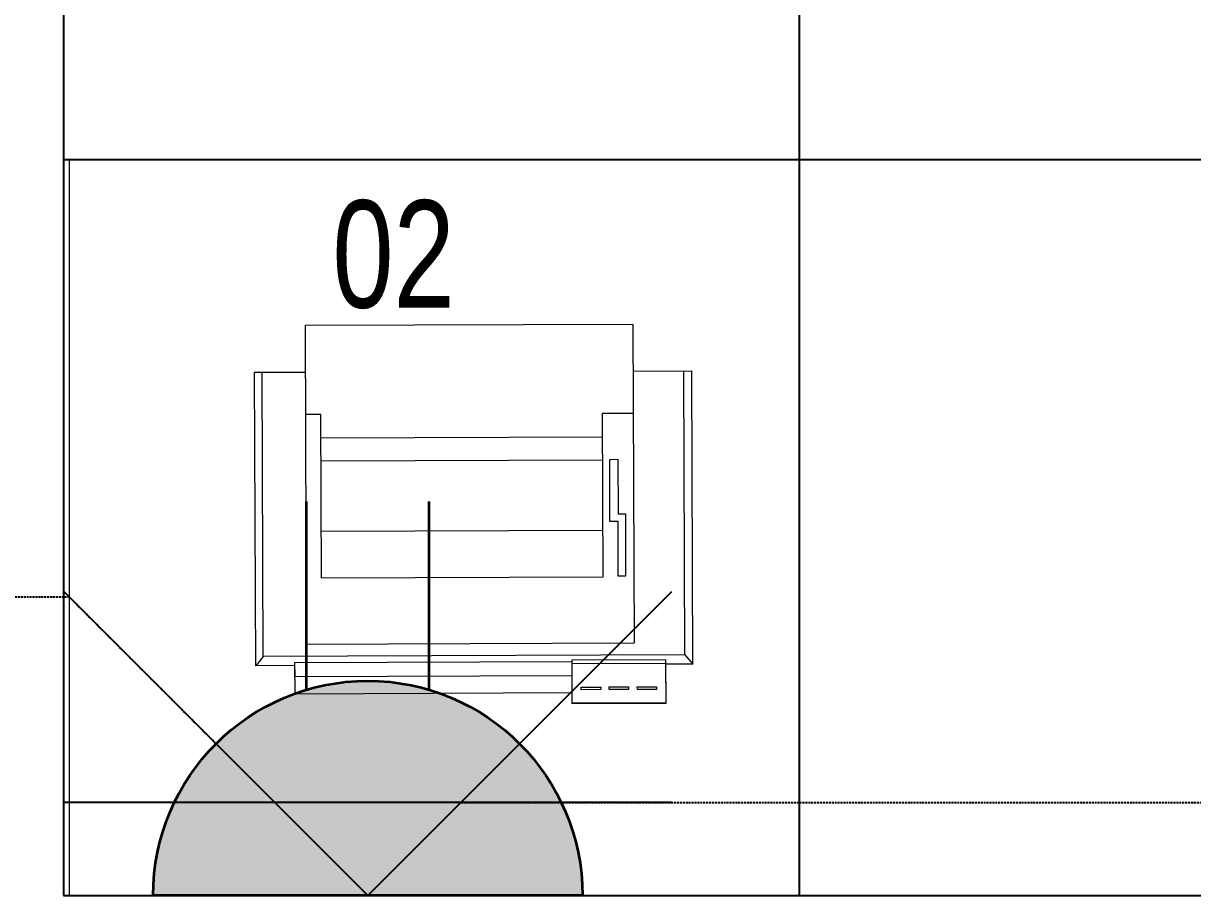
# Model space of a CAD drawing. Extents: x -178977 to 231842, y -29287 to 19916.
# Drawn here: x 39443 to 40397, y 2360 to 3071 of the extents above; entities that cross this region are included whole.
import ezdxf
from ezdxf.enums import TextEntityAlignment as Align

# ---------------------------------------------------------------- set-up
doc = ezdxf.new("R2010")
doc.units = 0
doc.header["$LTSCALE"] = 0.25
doc.linetypes.add('DASHDOT', pattern=[25.4, 12.7, -6.35, 0, -6.35])
doc.linetypes.add('HIDDEN', pattern=[9.525, 6.35, -3.175])
for name, color, linetype, lineweight in [('01-First Floor-FUR$0$72_EGR_EQP_TAG', 142, 'Continuous', 5), ('01-First Floor-FUR$0$LOADING', 253, 'Continuous', 5), ('01-First Floor-FUR$0$Walls', 251, 'Continuous', 5), ('E-LITE-CLNG-CNDT', 6, 'DASHDOT', 35), ('E-LITE-EXIT-NUMB', 6, 'Continuous', 25), ('E-POWR-FLOR-CNDT', 6, 'HIDDEN', 25), ('E-POWR-WALL @ 100', 4, 'Continuous', 35)]:
    doc.layers.add(name, color=color, linetype=linetype, lineweight=lineweight)
doc.layers.add('01-First Floor-FUR$0$FALSE CEILING', color=251, linetype='Continuous')
doc.styles.add('01-First Floor-FUR$0$X3G_ENTITY_257CFD', font='swisscl.ttf', dxfattribs={"height": 200})
doc.styles.add('DC_SIMPLEX', font='SIMPLEX.shx', dxfattribs={"width": 0.7})

# ---------------------------------------------------------------- blocks, each defined once
blk = doc.blocks.new('01-First Floor-FUR$0$GF21046B-P')
at = {"color": 0}
blk.add_lwpolyline([(0, 0), (1, 0), (1, 0.6), (0, 0.6)], close=True, dxfattribs=at)
blk = doc.blocks.new('01-First Floor-FUR$0$ITPPLT2C-P')
at = {"color": 0}
for p, q in [((0.02286, 0.03177), (0.26184, 0.03177)), ((0.03041, 0.02557), (0.02286, 0.03177)), ((0.02286, 0), (0.02286, 0.03177)), ((0.26184, -0.00959), (0.26184, 0.03177)), ((0.03041, -0.31823), (0.03041, 0.02557)), ((0.03041, 0.02557), (0.26184, 0.02557)), ((0, 0), (0, -0.22622)), ((0.02518, 0), (0, 0)), ((0.01395, 0), (0.01395, -0.22622)), ((0.02518, 0), (0.01395, 0)), ((0.02518, -0.22622), (0.02518, 0)), ((0.0401, -0.27688), (0.0401, -0.00959)), ((0.3, -0.00959), (0.0401, -0.00959)), ((0.22741, -0.02218), (0.22741, -0.00959)), ((0.3, -0.27688), (0.3, -0.00959)), ((0.09395, -0.2515), (0.09395, -0.02218)), ((0.09395, -0.02218), (0.22741, -0.02218)), ((0.13211, -0.2515), (0.13211, -0.02218)), ((0.18945, -0.2515), (0.18945, -0.02218)), ((0.20824, -0.2515), (0.20824, -0.02218)), ((-0.0091, -0.22622), (0.02673, -0.22622)), ((-0.0091, -0.30235), (-0.0091, -0.22622)), ((-0.00872, -0.22622), (0.02363, -0.22622)), ((-0.00872, -0.30235), (-0.00872, -0.22622)), ((0, -0.22622), (0.02518, -0.22622)), ((0.01395, -0.22622), (0.02518, -0.22622)), ((0.02363, -0.22622), (0.02363, -0.30235)), ((0.02673, -0.22622), (0.02673, -0.30235)), ((0.00232, -0.24947), (0.00232, -0.23339)), ((0.00232, -0.23339), (0.00446, -0.23339)), ((0.00446, -0.23339), (0.00446, -0.24947)), ((0.00446, -0.24947), (0.00232, -0.24947)), ((0.00232, -0.27213), (0.00232, -0.25625)), ((0.00232, -0.25625), (0.00446, -0.25625)), ((0.00446, -0.25625), (0.00446, -0.27213)), ((0.22741, -0.2515), (0.09395, -0.2515)), ((0.22741, -0.27688), (0.22741, -0.2515)), ((0.09472, -0.2701), (0.09472, -0.26409)), ((0.09472, -0.26409), (0.13947, -0.26409)), ((0.13947, -0.2575), (0.19003, -0.2575)), ((0.13947, -0.26409), (0.13947, -0.2575)), ((0.19003, -0.26409), (0.14567, -0.26409)), ((0.14567, -0.26409), (0.14567, -0.2701)), ((0.19003, -0.2575), (0.19003, -0.26409)), ((0.00446, -0.27213), (0.00232, -0.27213)), ((0.14567, -0.2701), (0.09472, -0.2701)), ((0.00232, -0.29499), (0.00232, -0.2793)), ((0.00232, -0.2793), (0.00446, -0.2793)), ((0.00446, -0.2793), (0.00446, -0.29499)), ((0.3, -0.27688), (0.0401, -0.27688)), ((0.26184, -0.27688), (0.26184, -0.32462)), ((0.00446, -0.29499), (0.00232, -0.29499)), ((0.02673, -0.30235), (-0.0091, -0.30235)), ((0.02363, -0.30235), (-0.00872, -0.30235)), ((0.02286, -0.32462), (0.02286, -0.30235)), ((0.03041, -0.31823), (0.02286, -0.32462)), ((0.03041, -0.31823), (0.26184, -0.31823)), ((0.02286, -0.32462), (0.26184, -0.32462))]:
    blk.add_line(p, q, dxfattribs=at)
blk = doc.blocks.new('01-First Floor-FUR')
at = {"layer": '01-First Floor-FUR$0$FALSE CEILING', "linetype": 'Continuous'}
for p, q in [((40076, 2360), (40076, 5435)), ((39476, 2960), (43476, 2960))]:
    blk.add_line(p, q, dxfattribs=at)
at = {"layer": '01-First Floor-FUR$0$FALSE CEILING'}
blk.add_lwpolyline([(39476, 2360), (43476, 2360), (43476, 5435), (39476, 5435)], close=True, dxfattribs=at)
at = {"layer": '01-First Floor-FUR$0$Walls'}
for p in [(39476, 5435), (43476, 2360)]:
    blk.add_line(p, (39476, 2360), dxfattribs=at)
at = {"layer": '01-First Floor-FUR$0$LOADING', "extrusion": (-1.59456e-16, 3.19512e-06, 1), "xscale": -1000.000000000004, "yscale": 1000.000000000006, "zscale": 1000.000000000006, "rotation": 180}
blk.add_blockref('01-First Floor-FUR$0$GF21046B-P', (39481, 2960, -0.1), dxfattribs=at)
at = {"layer": '01-First Floor-FUR$0$LOADING', "extrusion": (3.1951e-06, 1.23702e-08, -1), "xscale": -1000.000000000007, "yscale": 1000.000000000008, "zscale": 1000.000000000007, "rotation": 269.7781739466569}
blk.add_blockref('01-First Floor-FUR$0$ITPPLT2C-P', (-39664.59, 2524.55, 0.22), dxfattribs=at)
at = {"layer": '01-First Floor-FUR$0$72_EGR_EQP_TAG', "insert": (39745.16, 2926.68, -0.09), "char_height": 87.473, "attachment_point": 2, "style": '01-First Floor-FUR$0$X3G_ENTITY_257CFD'}
blk.add_mtext('02', dxfattribs=at)
blk = doc.blocks.new('*U80')
h = blk.add_hatch(color=253)
edge = h.paths.add_edge_path()
edge.add_line((-1.75, 0), (1.75, 0))
edge.add_arc((0, 0), 1.75, 180, 360, ccw=False)
for p, q in [((-0.5, -1.6771), (-0.5, -3.2113)), ((0.5, -1.6771), (0.5, -3.2113))]:
    blk.add_line(p, q)
blk.add_lwpolyline([(-1.75, 0, 1), (1.75, 0)], format="xyb", close=True)
at = {"layer": 'Defpoints'}
for p, q in [((-2.4749, -2.4749), (0, 0)), ((2.4749, -2.4749), (0, 0)), ((2.4749, -0.7582), (-2.4749, -0.7582))]:
    blk.add_line(p, q, dxfattribs=at)
at = {"layer": 'E-LITE-EXIT-NUMB', "style": 'DC_SIMPLEX', "width": 0.7, "flags": 8}
blk.add_attdef('TYPE', text='', height=2, rotation=360, dxfattribs=at).set_placement((-2.682, 5.2383), align=Align.RIGHT)
blk.add_attdef('CIRCUIT', (2.682, 5.2383), '', height=2, rotation=360, dxfattribs=at)

msp = doc.modelspace()

# ---------------------------------------------------------------- linework, layer by layer
at = {"layer": 'E-POWR-FLOR-CNDT'}
msp.add_lwpolyline([(39600.41, 2483.74), (39481, 2603.16), (39400.18, 2603.16, -0.414214), (39300.18, 2703.16), (39300.18, 6583.65)], format="xyb", dxfattribs=at)
at = {"layer": 'E-POWR-FLOR-CNDT', "elevation": -0.1}
msp.add_lwpolyline([(39799.97, 2435.82), (40605.18, 2435.82)], dxfattribs=at)

# ---------------------------------------------------------------- block references
at = {"layer": 'E-LITE-CLNG-CNDT'}
msp.add_blockref('01-First Floor-FUR', (0, 0), dxfattribs=at)
at = {"layer": 'E-POWR-WALL @ 100', "xscale": -100, "yscale": 100, "zscale": 100, "rotation": 180}
msp.add_blockref('*U80', (39724.16, 2360, -0.1), dxfattribs=at)

doc.saveas('drawing.dxf')
